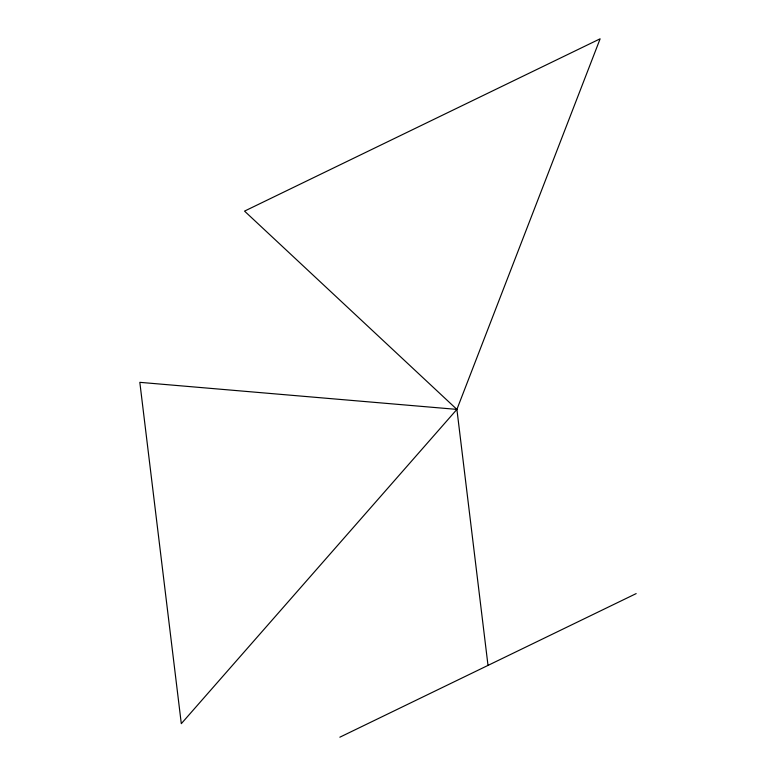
<?xml version="1.0" encoding="UTF-8"?>
<svg xmlns="http://www.w3.org/2000/svg" width="776" height="776" viewBox="0 0 776 776"><rect width="100%" height="100%" fill="white"/><g stroke="black" fill="none" stroke-linecap="round" stroke-linejoin="round"><path stroke-width="1.16" d="M456.899 409.398L139.826 382.335L181.303 723.668L456.899 409.398L600.139 38.8L244.537 211.111L456.899 409.398L488.007 665.401M339.839 737.2L636.174 593.601"/></g></svg>
